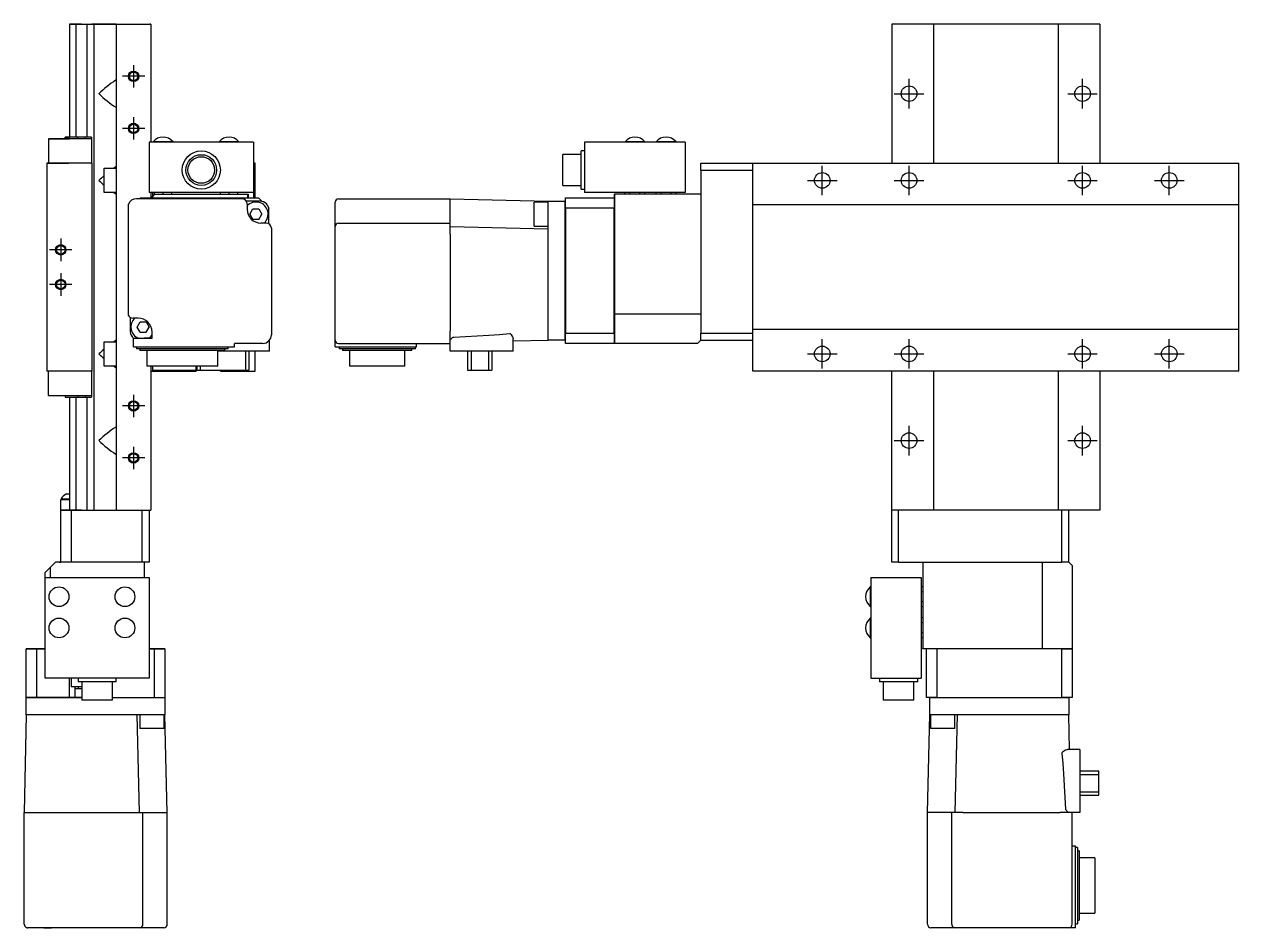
# Model space of a CAD drawing. Extents: x 0 to 713, y -8 to 446.
# Drawn here: x 362.7 to 712.7, y 99.9 to 360.3 of the extents above; entities that cross this region are included whole.
import ezdxf

# ---------------------------------------------------------------- set-up
doc = ezdxf.new("R2010")
doc.units = 0
doc.header["$LTSCALE"] = 0.5
doc.linetypes.add('CENTER', pattern=[50.8, 31.75, -6.35, 6.35, -6.35])
for name, color, linetype in [('MSM_CENTER', 1, 'CENTER'), ('MSM_CONTINUOUS', 7, 'CONTINUOUS'), ('MSM_NARROW', 5, 'CONTINUOUS')]:
    doc.layers.add(name, color=color, linetype=linetype)

msp = doc.modelspace()

# ---------------------------------------------------------------- linework, layer by layer
at = {"layer": 'MSM_CENTER'}
for p, q in [((394.25, 348.51), (394.25, 342.05)), ((397.48, 345.28), (391.02, 345.28)), ((617.7, 336.03), (617.7, 344.53)), ((667.7, 336.03), (667.7, 344.53)), ((613.45, 340.28), (621.95, 340.28)), ((663.45, 340.28), (671.95, 340.28)), ((394.25, 333.51), (394.25, 327.05)), ((397.48, 330.28), (391.02, 330.28)), ((592.7, 311.03), (592.7, 319.53)), ((617.7, 311.03), (617.7, 319.53)), ((667.7, 311.03), (667.7, 319.53)), ((692.7, 311.03), (692.7, 319.53)), ((588.45, 315.28), (596.95, 315.28)), ((613.45, 315.28), (621.95, 315.28)), ((663.45, 315.28), (671.95, 315.28)), ((688.45, 315.28), (696.95, 315.28)), ((373.25, 298.51), (373.25, 292.05)), ((376.48, 295.28), (370.02, 295.28)), ((373.25, 288.51), (373.25, 282.05)), ((376.48, 285.28), (370.02, 285.28)), ((592.7, 261.03), (592.7, 269.53)), ((617.7, 261.03), (617.7, 269.53)), ((667.7, 261.03), (667.7, 269.53)), ((692.7, 261.03), (692.7, 269.53)), ((588.45, 265.28), (596.95, 265.28)), ((613.45, 265.28), (621.95, 265.28)), ((663.45, 265.28), (671.95, 265.28)), ((688.45, 265.28), (696.95, 265.28)), ((394.25, 253.51), (394.25, 247.05)), ((397.48, 250.28), (391.02, 250.28)), ((617.7, 236.03), (617.7, 244.53)), ((667.7, 236.03), (667.7, 244.53)), ((394.25, 238.51), (394.25, 232.05)), ((613.45, 240.28), (621.95, 240.28)), ((663.45, 240.28), (671.95, 240.28)), ((397.48, 235.28), (391.02, 235.28))]:
    msp.add_line(p, q, dxfattribs=at)
at = {"layer": 'MSM_CONTINUOUS'}
for p, q in [((375.75, 360.28), (399.25, 360.28)), ((379.25, 360.28), (375.75, 360.28)), ((379.25, 360.28), (375.75, 360.28)), ((375.75, 360.28), (375.75, 327.78)), ((377.71, 327.78), (377.71, 360.28)), ((380.78, 360.28), (380.78, 327.78)), ((382.75, 360.28), (382.25, 360.28)), ((389.25, 360.28), (382.25, 360.28)), ((382.75, 360.28), (382.75, 220.28)), ((386.79, 360.28), (391.25, 360.28)), ((389.25, 360.28), (389.25, 220.28)), ((389.25, 360.28), (391.25, 360.28)), ((394.25, 360.28), (399.25, 360.28)), ((399.25, 360.28), (398.95, 360.28)), ((399.25, 360.28), (399.25, 326.28)), ((612.7, 360.28), (612.7, 320.28)), ((672.7, 360.28), (612.7, 360.28)), ((624.7, 360.28), (624.7, 320.28)), ((660.7, 360.28), (660.7, 320.28)), ((672.7, 360.28), (672.7, 320.28)), ((389.25, 344.02), (389.12, 344.18)), ((389.25, 336.54), (389.12, 336.38)), ((382.15, 327.28), (369.75, 327.28)), ((369.75, 327.28), (375.75, 327.28)), ((369.75, 327.28), (369.75, 320.28)), ((382.15, 327.78), (374.55, 327.78)), ((374.55, 327.28), (374.55, 327.78)), ((374.55, 327.78), (375.75, 327.78)), ((378.22, 327.28), (378.22, 327.78)), ((380.27, 327.28), (380.27, 327.78)), ((382.15, 327.78), (382.15, 320.28)), ((428.75, 326.28), (398.75, 326.28)), ((398.75, 326.28), (398.75, 311.78)), ((405.6, 326.44), (399.9, 326.44)), ((399.9, 326.44), (399.9, 326.28)), ((405.6, 326.28), (405.6, 326.44)), ((424.6, 326.44), (418.9, 326.44)), ((418.9, 326.44), (418.9, 326.28)), ((424.6, 326.28), (424.6, 326.44)), ((428.75, 326.28), (428.75, 310.28)), ((524.2, 326.28), (524.2, 311.78)), ((553.2, 326.28), (524.2, 326.28)), ((541.55, 326.44), (535.85, 326.44)), ((535.85, 326.44), (535.85, 326.28)), ((541.55, 326.28), (541.55, 326.44)), ((550.55, 326.44), (544.85, 326.44)), ((544.85, 326.44), (544.85, 326.28)), ((550.55, 326.28), (550.55, 326.44)), ((553.2, 326.28), (553.2, 311.78)), ((517.9, 313.86), (517.9, 322.71)), ((523.2, 322.71), (517.9, 322.71)), ((523.2, 312.78), (523.2, 323.78)), ((524.2, 323.78), (523.2, 323.78)), ((382.25, 320.28), (369.25, 320.28)), ((369.25, 320.28), (369.25, 260.28)), ((369.25, 320.28), (369.6, 320.28)), ((369.25, 320.28), (375.45, 320.28)), ((382.25, 320.28), (382.25, 260.28)), ((385.75, 318.78), (389.25, 318.78)), ((385.75, 311.78), (385.75, 318.78)), ((389.25, 319.02), (389.12, 319.18)), ((429.25, 320.28), (428.75, 320.28)), ((429.25, 320.28), (428.75, 320.28)), ((429.25, 310.28), (429.25, 320.28)), ((557.7, 318.28), (557.7, 320.28)), ((557.7, 320.28), (712.7, 320.28)), ((572.7, 260.28), (572.7, 320.28)), ((712.7, 260.28), (712.7, 320.28)), ((557.7, 318.28), (557.7, 271.28)), ((557.7, 318.28), (572.7, 318.28)), ((389.25, 311.78), (385.75, 311.78)), ((389.25, 311.54), (389.12, 311.38)), ((428.75, 311.78), (398.75, 311.78)), ((399.25, 311.78), (399.25, 310.28)), ((399.75, 310.78), (399.75, 311.78)), ((400.25, 311.28), (400.25, 311.78)), ((402.75, 311.28), (402.75, 311.78)), ((405.25, 311.28), (405.25, 311.78)), ((419.25, 311.28), (419.25, 311.78)), ((421.75, 311.28), (421.75, 311.78)), ((424.25, 311.28), (424.25, 311.78)), ((517.9, 313.86), (523.2, 313.86)), ((523.2, 312.78), (524.2, 312.78)), ((553.2, 311.78), (524.2, 311.78)), ((535.81, 311.28), (535.81, 311.78)), ((537.26, 311.28), (537.26, 311.78)), ((540.14, 311.28), (540.14, 311.78)), ((541.59, 311.28), (541.59, 311.78)), ((544.81, 311.28), (544.81, 311.78)), ((546.26, 311.28), (546.26, 311.78)), ((549.14, 311.28), (549.14, 311.78)), ((550.59, 311.28), (550.59, 311.78)), ((392.75, 276.33), (392.75, 308.46)), ((425.45, 309.98), (395.05, 309.98)), ((396.25, 310.28), (395.95, 309.98)), ((395.95, 309.98), (396.25, 310.28)), ((396.25, 310.28), (430.25, 310.28)), ((399.75, 310.78), (399.25, 310.28)), ((400.25, 311.28), (399.75, 310.78)), ((399.75, 310.28), (399.75, 310.78)), ((400.25, 311.28), (427.25, 311.28)), ((405.75, 310.28), (405.75, 309.98)), ((413.75, 309.98), (413.75, 310.28)), ((430.75, 309.28), (426.71, 309.28)), ((430.75, 309.28), (426.71, 309.28)), ((426.95, 308.48), (426.95, 306.98)), ((427.15, 310.28), (427.15, 311.28)), ((427.25, 311.28), (427.25, 310.28)), ((431.31, 309.22), (430.25, 310.28)), ((430.25, 310.28), (431.31, 309.22)), ((452.3, 308.48), (452.3, 308.98)), ((452.3, 306.98), (452.3, 308.48)), ((453.3, 309.98), (485.5, 309.98)), ((485.5, 308.48), (485.5, 309.98)), ((485.5, 309.98), (513.7, 309.28)), ((485.5, 306.98), (485.5, 308.48)), ((509.7, 302.05), (509.7, 309.05)), ((513.7, 309.05), (509.7, 309.05)), ((513.7, 306.78), (513.7, 309.28)), ((513.7, 309.28), (518.6, 309.28)), ((518.6, 306.78), (518.6, 309.28)), ((518.6, 309.28), (518.7, 309.18)), ((518.7, 307.28), (518.7, 310.28)), ((518.7, 310.28), (532.7, 310.28)), ((532.7, 311.28), (532.8, 311.28)), ((532.7, 311.28), (532.7, 307.28)), ((532.8, 311.28), (532.8, 276.78)), ((557.7, 311.28), (532.8, 311.28)), ((712.7, 308.28), (572.7, 308.28)), ((427.78, 305.55), (428.64, 307.05)), ((427.78, 305.55), (428.64, 304.05)), ((428.64, 307.05), (430.38, 307.05)), ((430.38, 307.05), (431.24, 305.55)), ((430.38, 304.05), (431.24, 305.55)), ((433.25, 307.28), (433.18, 307.35)), ((433.18, 307.35), (433.25, 307.28)), ((433.25, 302.75), (433.25, 306.78)), ((452.3, 301.48), (452.3, 306.98)), ((485.5, 299.78), (485.5, 306.98)), ((513.7, 299.78), (513.7, 306.78)), ((518.6, 271.78), (518.6, 306.78)), ((518.7, 307.28), (518.7, 271.28)), ((532.7, 307.28), (518.7, 307.28)), ((532.7, 271.28), (532.7, 307.28)), ((430.38, 304.05), (428.64, 304.05)), ((432.45, 302.98), (430.95, 302.98)), ((433.95, 301.48), (433.95, 270.78)), ((452.3, 270.78), (452.3, 301.48)), ((453.3, 302.98), (485.5, 302.98)), ((485.5, 301.98), (513.7, 301.28)), ((509.7, 302.05), (513.7, 302.05)), ((485.5, 299.78), (485.5, 271.78)), ((513.7, 271.78), (513.7, 299.78)), ((532.7, 276.82), (532.8, 276.78)), ((532.8, 276.78), (532.8, 268.28)), ((532.8, 276.78), (557.7, 276.78)), ((393.25, 275.81), (393.25, 271.78)), ((395.55, 275.58), (394.05, 275.58)), ((395.25, 273.02), (396.12, 274.52)), ((396.12, 271.52), (395.25, 273.02)), ((396.12, 274.52), (397.85, 274.52)), ((397.85, 274.52), (398.71, 273.02)), ((397.85, 271.52), (398.71, 273.02)), ((393.25, 271.28), (393.31, 271.22)), ((394.25, 269.78), (398.42, 269.78)), ((394.25, 267.28), (394.25, 269.78)), ((396.12, 271.52), (397.85, 271.52)), ((399.55, 269.78), (397.25, 269.78)), ((398.42, 269.78), (399.55, 269.78)), ((399.55, 269.78), (399.55, 271.58)), ((452.3, 267.28), (452.3, 270.78)), ((485.5, 266.08), (485.5, 271.78)), ((486.07, 269.95), (486.18, 270.02)), ((486.18, 270.02), (486.3, 270.07)), ((486.3, 270.07), (486.41, 270.1)), ((486.41, 270.1), (486.5, 270.11)), ((486.5, 270.11), (496.62, 270.66)), ((496.62, 270.66), (499.64, 270.87)), ((499.64, 270.87), (502.65, 271.14)), ((502.65, 271.14), (502.75, 271.13)), ((502.75, 271.13), (502.86, 271.08)), ((503.61, 269.85), (503.64, 269.72)), ((503.64, 269.72), (503.65, 269.62)), ((503.65, 266.08), (503.65, 269.62)), ((513.7, 269.28), (513.7, 271.78)), ((518.6, 269.28), (518.6, 271.78)), ((518.7, 271.28), (532.7, 271.28)), ((518.7, 268.28), (518.7, 271.28)), ((532.7, 271.28), (532.7, 268.28)), ((557.7, 269.28), (557.7, 271.28)), ((557.7, 271.28), (572.7, 271.28)), ((712.7, 272.28), (572.7, 272.28)), ((385.75, 261.78), (385.75, 268.78)), ((385.75, 268.78), (389.25, 268.78)), ((389.25, 269.02), (389.12, 269.18)), ((394.25, 267.28), (398.42, 267.28)), ((395.07, 267.28), (395.07, 266.78)), ((421.51, 266.78), (395.07, 266.78)), ((396.07, 266.78), (396.07, 266.28)), ((420.51, 266.28), (396.07, 266.28)), ((398.07, 266.28), (398.07, 261.78)), ((398.42, 267.28), (420.35, 267.28)), ((418.51, 261.78), (418.51, 266.28)), ((433.45, 266.08), (418.51, 266.08)), ((420.35, 267.28), (423.35, 267.28)), ((420.51, 266.28), (420.51, 266.78)), ((421.51, 266.78), (421.51, 267.28)), ((423.35, 267.28), (423.35, 268.28)), ((431.45, 268.28), (423.35, 268.28)), ((426.45, 266.08), (426.45, 260.58)), ((427.45, 266.08), (427.45, 260.58)), ((429.25, 260.28), (429.25, 266.08)), ((433.45, 266.08), (433.45, 269.28)), ((452.3, 267.28), (455.3, 267.28)), ((453.3, 268.28), (485.5, 268.28)), ((453.45, 267.28), (453.45, 266.78)), ((471.31, 266.78), (453.45, 266.78)), ((454.45, 266.78), (454.45, 266.28)), ((471.14, 266.28), (454.45, 266.28)), ((455.3, 267.28), (472.8, 267.28)), ((456.45, 266.28), (456.45, 261.78)), ((474.44, 266.28), (471.14, 266.28)), ((475.44, 266.78), (471.31, 266.78)), ((472.44, 261.78), (472.44, 266.28)), ((472.8, 267.28), (475.8, 267.28)), ((474.44, 266.28), (474.44, 266.78)), ((475.44, 266.78), (475.44, 267.28)), ((475.8, 267.28), (475.8, 268.28)), ((485.5, 269.07), (485.51, 269.18)), ((486.5, 266.08), (485.5, 266.08)), ((485.51, 269.18), (485.55, 269.29)), ((502.65, 266.08), (486.5, 266.08)), ((490.5, 266.08), (490.5, 260.58)), ((491.5, 266.08), (491.5, 260.58)), ((496.5, 266.08), (496.5, 260.58)), ((497.5, 266.08), (497.5, 260.58)), ((503.65, 266.08), (502.65, 266.08)), ((503.65, 269.03), (513.7, 269.28)), ((518.6, 269.28), (513.7, 269.28)), ((518.7, 269.38), (518.6, 269.28)), ((532.7, 268.28), (518.7, 268.28)), ((532.8, 268.28), (532.7, 268.38)), ((556.7, 268.28), (532.8, 268.28)), ((557.7, 269.28), (556.7, 268.28)), ((557.7, 269.28), (572.7, 269.28)), ((382.25, 260.28), (369.25, 260.28)), ((369.75, 253.28), (369.75, 260.28)), ((382.15, 260.28), (382.15, 252.78)), ((389.25, 261.78), (385.75, 261.78)), ((389.25, 261.54), (389.12, 261.38)), ((418.51, 261.78), (398.07, 261.78)), ((399.25, 261.78), (399.25, 220.28)), ((399.25, 260.28), (412.25, 260.28)), ((399.75, 260.48), (399.75, 261.78)), ((412.15, 260.48), (399.75, 260.48)), ((412.15, 261.78), (412.15, 260.48)), ((412.25, 260.28), (412.25, 261.78)), ((412.45, 261.78), (412.45, 260.58)), ((412.45, 260.58), (427.45, 260.58)), ((413.45, 261.78), (413.45, 260.58)), ((419.25, 260.58), (419.25, 260.28)), ((419.25, 260.28), (429.25, 260.28)), ((472.44, 261.78), (456.45, 261.78)), ((490.5, 260.58), (491.5, 260.58)), ((491.5, 260.58), (496.5, 260.58)), ((496.5, 260.58), (497.5, 260.58)), ((712.7, 260.28), (572.7, 260.28)), ((612.7, 205.28), (612.7, 260.28)), ((624.7, 260.28), (624.7, 220.28)), ((660.7, 260.28), (660.7, 220.28)), ((672.7, 260.28), (672.7, 220.28)), ((369.75, 253.28), (382.15, 253.28)), ((374.55, 253.28), (374.55, 252.78)), ((374.55, 252.78), (382.15, 252.78)), ((375.75, 252.78), (375.75, 220.28)), ((377.71, 220.28), (377.71, 252.78)), ((378.22, 253.28), (378.22, 252.78)), ((380.27, 253.28), (380.27, 252.78)), ((380.78, 252.78), (380.78, 220.28)), ((389.25, 244.02), (389.12, 244.18)), ((389.25, 236.54), (389.12, 236.38)), ((375.03, 224.93), (375.75, 224.93)), ((375.75, 223.28), (373.25, 223.28)), ((373.25, 223.28), (375.75, 223.28)), ((373.25, 205.28), (373.25, 223.28)), ((373.4, 223.48), (375.75, 223.48)), ((373.4, 223.48), (373.4, 223.28)), ((373.25, 220.28), (399.25, 220.28)), ((379.25, 220.28), (373.25, 220.28)), ((373.35, 220.28), (382.75, 220.28)), ((376.25, 220.28), (376.25, 205.28)), ((382.75, 220.28), (389.25, 220.28)), ((396.75, 205.28), (396.75, 220.28)), ((398.75, 220.28), (398.75, 205.28)), ((672.7, 220.28), (612.7, 220.28)), ((614.7, 205.28), (614.7, 220.28)), ((661.7, 205.28), (661.7, 220.28)), ((663.7, 205.28), (663.7, 220.28)), ((371.75, 205.28), (368.75, 202.28)), ((368.75, 202.28), (371.75, 205.28)), ((370.25, 203.78), (370.25, 200.78)), ((398.75, 205.28), (371.75, 205.28)), ((373.25, 205.28), (371.75, 205.28)), ((372.75, 205.28), (373.25, 205.28)), ((397.25, 205.28), (397.25, 200.78)), ((614.7, 205.28), (612.7, 205.28)), ((614.7, 205.28), (661.7, 205.28)), ((621.7, 205.28), (621.7, 180.38)), ((656.2, 180.38), (656.2, 205.28)), ((663.7, 205.28), (661.7, 205.28)), ((663.7, 205.28), (664.7, 204.28)), ((664.7, 204.28), (664.7, 180.38)), ((368.75, 171.78), (368.75, 202.28)), ((368.75, 200.78), (398.75, 200.78)), ((368.75, 200.78), (398.75, 200.78)), ((398.75, 200.78), (398.75, 171.78)), ((606.7, 200.78), (606.7, 171.78)), ((606.7, 200.78), (621.2, 200.78)), ((621.2, 200.78), (621.2, 171.78)), ((606.54, 198.13), (606.54, 192.43)), ((606.7, 198.13), (606.54, 198.13)), ((621.7, 198.17), (621.2, 198.17)), ((621.7, 196.73), (621.2, 196.73)), ((621.7, 193.84), (621.2, 193.84)), ((606.54, 192.43), (606.7, 192.43)), ((606.54, 189.13), (606.54, 183.43)), ((606.7, 189.13), (606.54, 189.13)), ((621.7, 192.4), (621.2, 192.4)), ((621.7, 189.17), (621.2, 189.17)), ((621.7, 187.73), (621.2, 187.73)), ((606.54, 183.43), (606.7, 183.43)), ((621.7, 184.84), (621.2, 184.84)), ((621.7, 183.4), (621.2, 183.4)), ((363.25, 180.28), (368.75, 180.28)), ((368.75, 180.28), (363.25, 180.28)), ((363.25, 166.28), (363.25, 180.28)), ((366.25, 180.28), (366.25, 166.28)), ((403.25, 180.28), (398.75, 180.28)), ((398.75, 180.28), (403.25, 180.28)), ((400.25, 166.28), (400.25, 180.28)), ((403.25, 180.28), (403.25, 166.28)), ((621.7, 180.38), (656.2, 180.38)), ((621.7, 180.28), (621.7, 180.38)), ((625.7, 180.28), (621.7, 180.28)), ((622.7, 166.28), (622.7, 180.28)), ((625.7, 180.28), (625.7, 166.28)), ((661.7, 180.28), (625.7, 180.28)), ((656.16, 180.28), (656.2, 180.38)), ((656.2, 180.38), (664.7, 180.38)), ((661.7, 166.28), (661.7, 180.28)), ((661.7, 180.28), (664.7, 180.28)), ((664.7, 180.38), (664.6, 180.28)), ((664.7, 180.28), (664.7, 166.28)), ((398.75, 171.78), (368.75, 171.78)), ((375.75, 166.28), (375.75, 171.78)), ((376.25, 171.78), (376.25, 169.28)), ((378.25, 171.78), (378.25, 170.78)), ((389.25, 170.78), (389.25, 171.78)), ((606.7, 171.78), (621.2, 171.78)), ((609.2, 171.78), (609.2, 170.78)), ((620.2, 170.78), (620.2, 171.78)), ((379.32, 169.28), (376.25, 169.28)), ((377.35, 169.28), (377.35, 166.28)), ((379.32, 168.78), (377.35, 168.78)), ((389.25, 170.78), (378.25, 170.78)), ((378.25, 169.28), (378.25, 168.78)), ((379.32, 170.78), (379.32, 165.48)), ((388.17, 165.48), (388.17, 170.78)), ((620.2, 170.78), (609.2, 170.78)), ((610.27, 170.78), (610.27, 165.48)), ((619.12, 165.48), (619.12, 170.78)), ((379.32, 166.28), (363.25, 166.28)), ((363.25, 166.18), (363.35, 166.28)), ((379.32, 166.18), (363.25, 166.18)), ((363.25, 161.28), (363.25, 166.18)), ((377.35, 166.28), (379.32, 166.28)), ((388.17, 165.48), (379.32, 165.48)), ((388.17, 166.28), (403.25, 166.28)), ((403.25, 166.18), (388.17, 166.18)), ((403.15, 166.28), (403.25, 166.18)), ((403.25, 166.18), (403.25, 161.28)), ((619.12, 165.48), (610.27, 165.48)), ((625.7, 166.28), (622.7, 166.28)), ((623.7, 166.18), (623.8, 166.28)), ((626.2, 166.18), (623.7, 166.18)), ((623.7, 161.28), (623.7, 166.18)), ((625.7, 166.28), (661.7, 166.28)), ((661.2, 166.18), (626.2, 166.18)), ((663.7, 166.18), (661.2, 166.18)), ((664.7, 166.28), (661.7, 166.28)), ((663.6, 166.28), (663.7, 166.18)), ((663.7, 166.18), (663.7, 161.28)), ((363.25, 161.28), (362.75, 133.08)), ((403.25, 161.28), (363.25, 161.28)), ((395.95, 133.08), (395.25, 161.28)), ((396.01, 161.28), (396.01, 157.28)), ((403.01, 157.28), (403.01, 161.28)), ((403.95, 133.08), (403.25, 161.28)), ((623, 133.08), (623.7, 161.28)), ((626.2, 161.28), (623.7, 161.28)), ((623.93, 161.28), (623.93, 157.28)), ((633.2, 161.28), (626.2, 161.28)), ((630.93, 157.28), (630.93, 161.28)), ((631, 133.08), (631.7, 161.28)), ((661.2, 161.28), (633.2, 161.28)), ((663.7, 161.28), (661.2, 161.28)), ((663.95, 151.23), (663.7, 161.28)), ((403.01, 157.28), (396.01, 157.28)), ((630.93, 157.28), (623.93, 157.28)), ((663.13, 151.2), (663.26, 151.23)), ((663.26, 151.23), (663.36, 151.23)), ((666.9, 151.23), (663.36, 151.23)), ((666.9, 151.23), (666.9, 133.08)), ((661.84, 150.23), (661.85, 150.34)), ((662.11, 147.22), (661.84, 150.23)), ((661.85, 150.34), (661.9, 150.44)), ((662.32, 144.21), (662.11, 147.22)), ((662.87, 134.08), (662.32, 144.21)), ((666.9, 145.08), (672.4, 145.08)), ((666.9, 144.08), (672.4, 144.08)), ((672.4, 138.08), (672.4, 145.08)), ((666.9, 139.08), (672.4, 139.08)), ((666.9, 138.08), (672.4, 138.08)), ((362.75, 133.08), (403.95, 133.08)), ((362.75, 100.88), (362.75, 133.08)), ((396.95, 100.88), (396.95, 133.08)), ((401.75, 133.08), (403.95, 133.08)), ((403.95, 100.88), (403.95, 133.08)), ((623, 100.88), (623, 133.08)), ((631.5, 133.08), (623, 133.08)), ((630, 100.88), (630, 133.08)), ((633.2, 133.08), (631.5, 133.08)), ((633.2, 133.08), (661.2, 133.08)), ((666.9, 133.08), (661.2, 133.08)), ((662.88, 133.99), (662.87, 134.08)), ((662.91, 133.88), (662.88, 133.99)), ((662.96, 133.77), (662.91, 133.88)), ((663.03, 133.65), (662.96, 133.77)), ((663.8, 133.09), (663.69, 133.13)), ((663.91, 133.08), (663.8, 133.09)), ((664.7, 100.88), (664.7, 133.08)), ((665.7, 123.38), (664.7, 123.38)), ((665.7, 120.38), (665.7, 123.38)), ((666.2, 123.02), (665.7, 123.02)), ((666.2, 123.02), (666.2, 118.9)), ((665.7, 102.88), (665.7, 120.38)), ((666.7, 122.02), (666.2, 122.02)), ((666.7, 122.02), (666.7, 118.72)), ((671.2, 120.02), (666.7, 120.02)), ((671.2, 120.02), (671.2, 118.37)), ((666.2, 118.9), (666.2, 109.55)), ((666.7, 118.72), (666.7, 109.37)), ((671.2, 118.37), (671.2, 109.02)), ((666.2, 109.55), (666.2, 101.03)), ((666.7, 109.37), (666.7, 102.03)), ((671.2, 109.02), (671.2, 104.03)), ((665.7, 99.88), (665.7, 102.88)), ((666.2, 102.03), (666.7, 102.03)), ((666.7, 104.03), (671.2, 104.03)), ((362.75, 100.88), (362.75, 100.86)), ((362.75, 100.86), (362.75, 100.83)), ((362.75, 100.83), (362.75, 100.8)), ((362.75, 100.8), (362.75, 100.77)), ((362.75, 100.77), (362.76, 100.73)), ((362.76, 100.73), (362.77, 100.68)), ((362.77, 100.68), (362.78, 100.64)), ((362.78, 100.64), (362.79, 100.6)), ((362.79, 100.6), (362.8, 100.56)), ((362.8, 100.56), (362.81, 100.52)), ((362.81, 100.52), (362.83, 100.49)), ((362.83, 100.49), (362.84, 100.46)), ((362.84, 100.46), (362.86, 100.42)), ((362.86, 100.42), (362.87, 100.39)), ((362.87, 100.39), (362.89, 100.37)), ((362.89, 100.37), (362.91, 100.34)), ((362.91, 100.34), (362.92, 100.31)), ((362.92, 100.31), (362.94, 100.29)), ((362.94, 100.29), (362.96, 100.27)), ((362.96, 100.27), (362.98, 100.24)), ((362.98, 100.24), (363, 100.21)), ((363, 100.21), (363.03, 100.18)), ((363.03, 100.18), (363.06, 100.16)), ((363.06, 100.16), (363.08, 100.14)), ((363.08, 100.14), (363.1, 100.12)), ((363.1, 100.12), (363.13, 100.1)), ((363.13, 100.1), (363.15, 100.08)), ((363.15, 100.08), (363.18, 100.06)), ((363.18, 100.06), (363.2, 100.04)), ((363.2, 100.04), (363.23, 100.02)), ((363.23, 100.02), (363.27, 100)), ((363.27, 100), (363.31, 99.98)), ((363.31, 99.98), (363.34, 99.97)), ((363.34, 99.97), (363.38, 99.95)), ((363.38, 99.95), (363.42, 99.94)), ((363.42, 99.94), (363.46, 99.92)), ((363.46, 99.92), (363.5, 99.91)), ((363.5, 99.91), (363.53, 99.91)), ((363.53, 99.91), (363.56, 99.9)), ((363.56, 99.9), (363.59, 99.89)), ((363.59, 99.89), (363.62, 99.89)), ((363.62, 99.89), (363.65, 99.89)), ((363.65, 99.89), (363.68, 99.88)), ((363.68, 99.88), (363.71, 99.88)), ((363.71, 99.88), (363.74, 99.88)), ((363.74, 99.88), (363.75, 99.88)), ((402.95, 99.88), (363.75, 99.88)), ((368.42, 99.88), (370.55, 99.88)), ((631.5, 99.88), (624, 99.88)), ((662.2, 99.88), (631.5, 99.88)), ((665.7, 99.88), (662.2, 99.88)), ((665.7, 101.03), (666.2, 101.03))]:
    msp.add_line(p, q, dxfattribs=at)
for centre, radius in [((394.25, 345.28), 1.23), ((617.7, 340.28), 2.25), ((667.7, 340.28), 2.25), ((394.25, 330.28), 1.23), ((413.75, 318.28), 5.5), ((413.75, 318.28), 4.42), ((413.75, 318.28), 3.83), ((592.7, 315.28), 2.25), ((617.7, 315.28), 2.25), ((667.7, 315.28), 2.25), ((692.7, 315.28), 2.25), ((373.25, 295.28), 1.23), ((373.25, 285.28), 1.23), ((592.7, 265.28), 2.25), ((617.7, 265.28), 2.25), ((667.7, 265.28), 2.25), ((692.7, 265.28), 2.25), ((394.25, 250.28), 1.23), ((617.7, 240.28), 2.25), ((667.7, 240.28), 2.25), ((394.25, 235.28), 1.23), ((372.75, 195.28), 2.85), ((391.75, 195.28), 2.85), ((372.75, 186.28), 2.85), ((391.75, 186.28), 2.85)]:
    msp.add_circle(centre, radius, dxfattribs=at)
for centre, radius, start, end in [((406.2, 317.85), 31.38, 122.9812, 134.3908), ((406.2, 362.71), 31.38, 225.6092, 237.0188), ((402.75, 324.08), 3.7, 39.6218, 140.3782), ((421.75, 324.08), 3.7, 39.6218, 140.3782), ((538.7, 324.08), 3.7, 39.6218, 140.3782), ((547.7, 324.08), 3.7, 39.6218, 140.3782), ((406.2, 292.85), 31.38, 122.9812, 124.2994), ((406.2, 292.85), 31.38, 130.674, 134.3908), ((406.2, 337.71), 31.38, 225.6092, 229.326), ((406.2, 337.71), 31.38, 235.7006, 237.0188), ((395.05, 307.48), 2.5, 90, 156.9261), ((395.05, 307.48), 2.5, 90, 156.9261), ((425.45, 308.48), 1.5, 0, 90), ((425.45, 308.48), 1.5, 0, 90), ((429.51, 305.55), 3.5, 312.9107, 137.0893), ((430.75, 306.78), 2.5, 0, 90), ((430.75, 306.78), 2.5, 0, 90), ((453.3, 308.98), 1, 90, 180), ((430.95, 306.98), 4, 180, 270), ((430.95, 306.98), 4, 180, 270), ((432.45, 301.48), 1.5, 0, 90), ((432.45, 301.48), 1.5, 0, 90), ((453.3, 301.98), 1, 90, 180), ((394.05, 277.08), 1.5, 209.9264, 270), ((396.98, 273.02), 3.5, 132.9107, 247.6273), ((395.55, 271.58), 4, 0, 90), ((395.75, 271.78), 2.5, 180, 233.1302), ((396.98, 273.02), 3.5, 292.3727, 317.0893), ((431.45, 270.78), 2.5, 270, 0), ((487.02, 268.65), 1.61, 126.307, 156.4729), ((500.83, 268.98), 2.92, 17.392, 46.0279), ((406.2, 242.85), 31.38, 130.674, 134.3908), ((406.2, 242.85), 31.38, 122.9812, 124.2994), ((453.3, 269.28), 1, 180, 270), ((406.2, 287.71), 31.38, 225.6092, 229.326), ((406.2, 287.71), 31.38, 235.7006, 237.0188), ((406.2, 217.85), 31.38, 122.9812, 134.3908), ((406.2, 262.71), 31.38, 225.6092, 237.0188), ((376.25, 221.92), 3.25, 112.061, 151.2734), ((608.9, 195.28), 3.7, 129.6218, 230.3782), ((608.9, 186.28), 3.7, 129.6218, 230.3782), ((664, 148.41), 2.92, 107.392, 136.0279), ((664.33, 134.61), 1.61, 216.307, 246.4729), ((395.95, 100.88), 1, 270, 0), ((402.95, 100.88), 1, 270, 0), ((624, 100.88), 1, 180, 270), ((631, 100.88), 1, 180, 270), ((663.7, 100.88), 1, 270, 0)]:
    msp.add_arc(centre, radius, start, end, dxfattribs=at)
at = {"layer": 'MSM_NARROW'}
for centre in [(394.25, 345.28), (394.25, 330.28), (373.25, 295.28), (373.25, 285.28), (394.25, 250.28), (394.25, 235.28)]:
    msp.add_circle(centre, 1.5, dxfattribs=at)

doc.saveas('drawing.dxf')
